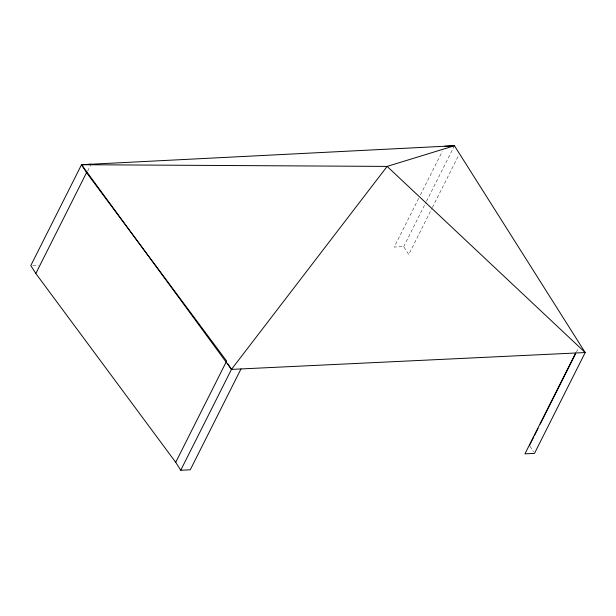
<?xml version="1.0" encoding="UTF-8"?>
<svg xmlns="http://www.w3.org/2000/svg" width="616" height="616" viewBox="0 0 616 616"><rect width="100%" height="100%" fill="white"/><g stroke="black" fill="none" stroke-linecap="round" stroke-linejoin="round"><path stroke-width="0.46" stroke-dasharray="3.08 2.31" d="M87.611 171.094L91.053 164.256M418.688 198.337L394.186 247.055L403.711 246.6L408.731 254.539L431.947 208.385M420.405 194.918L442.327 151.328M403.711 246.6L426.064 202.156M426.495 201.301L454.439 145.746M432.378 207.53L459.028 154.539M576.314 352.298L578.462 348.025M32.702 265.473L38.423 265.196M529.96 446.253L533.471 451.805"/><path stroke-width="0.92" d="M240.987 368.945L190.259 469.8L180.734 470.254L175.714 462.316L35.82 273.504L86.54 172.649L81.52 164.711L454.439 145.746L585.2 352.545L534.48 453.399L524.947 453.853L575.675 352.999M175.714 462.316L226.634 361.061L86.54 172.649L87.31 172.611M180.734 470.254L231.454 369.4L387.133 166.405L454.439 145.746L444.929 146.231M529.46 445.46L533.756 436.913M534.619 435.204L538.053 428.366M540.201 424.093L575.452 354.007M91.053 164.256L81.52 164.711L30.8 265.565L35.82 273.504M231.454 369.4L585.2 352.545L387.133 166.405L81.52 164.711L231.454 369.4L227.943 363.848"/></g></svg>
